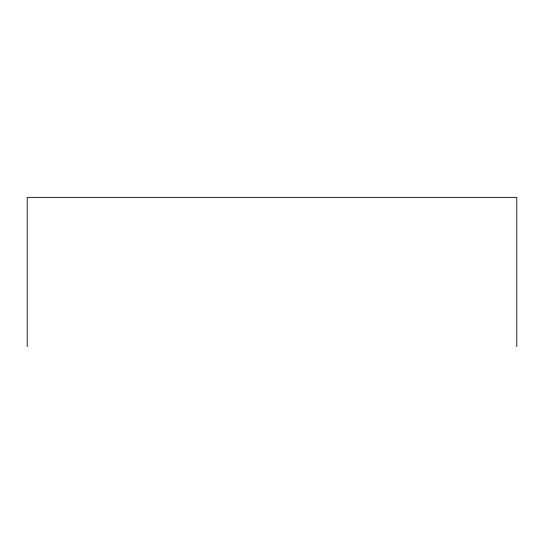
<?xml version="1.0" encoding="UTF-8"?>
<svg xmlns="http://www.w3.org/2000/svg" width="544" height="544" viewBox="0 0 544 544"><rect width="100%" height="100%" fill="white"/><g stroke="black" fill="none" stroke-linecap="round" stroke-linejoin="round"><path stroke-width="0.82" d="M516.8 346.616L516.8 197.384L27.2 197.384L27.2 346.616"/></g></svg>
